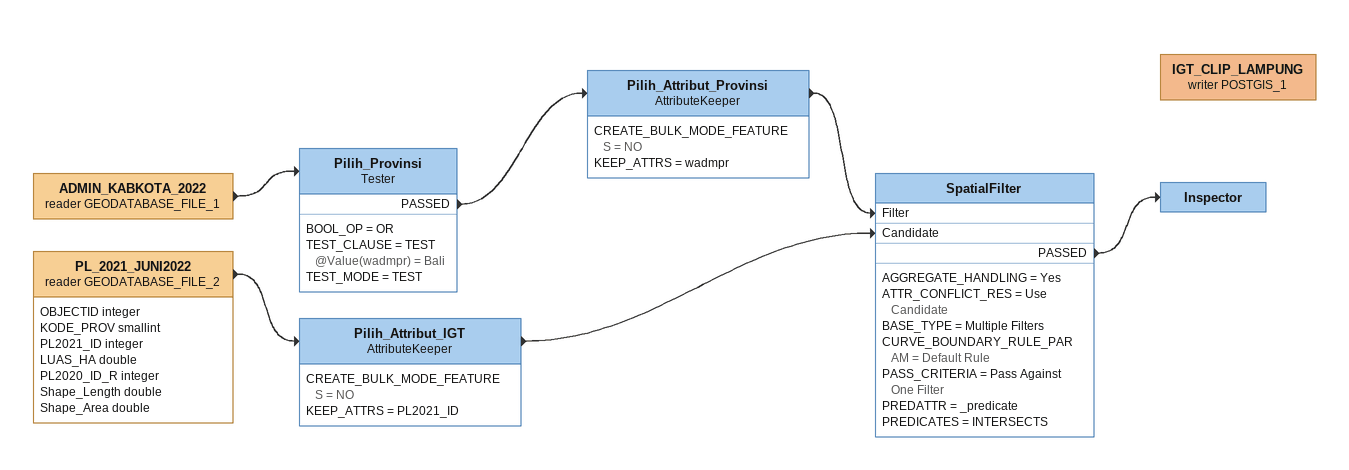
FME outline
ADMIN_KABKOTA_2022 (reader GEODATABASE_FILE_1)
    -> Pilih_Provinsi
Pilih_Provinsi: Tester
    BOOL_OP = OR
    TEST_CLAUSE = TEST @Value(wadmpr) = Bali
    TEST_MODE = TEST
    PASSED -> Pilih_Attribut_Provinsi
Pilih_Attribut_Provinsi: AttributeKeeper
    CREATE_BULK_MODE_FEATURES = NO
    KEEP_ATTRS = wadmpr
    -> SpatialFilter [Filter]
PL_2021_JUNI2022 (reader GEODATABASE_FILE_2)
    attributes: OBJECTID integer, KODE_PROV smallint, PL2021_ID integer, LUAS_HA double, PL2020_ID_R integer, Shape_Length double, Shape_Area double
    -> Pilih_Attribut_IGT
Pilih_Attribut_IGT: AttributeKeeper
    CREATE_BULK_MODE_FEATURES = NO
    KEEP_ATTRS = PL2021_ID
    -> SpatialFilter [Candidate]
SpatialFilter
    AGGREGATE_HANDLING = Yes
    ATTR_CONFLICT_RES = Use Candidate
    BASE_TYPE = Multiple Filters
    CURVE_BOUNDARY_RULE_PARAM = Default Rule
    PASS_CRITERIA = Pass Against One Filter
    PREDATTR = _predicate
    PREDICATES = INTERSECTS
    PASSED -> Inspector
Inspector
IGT_CLIP_LAMPUNG (writer POSTGIS_1)
